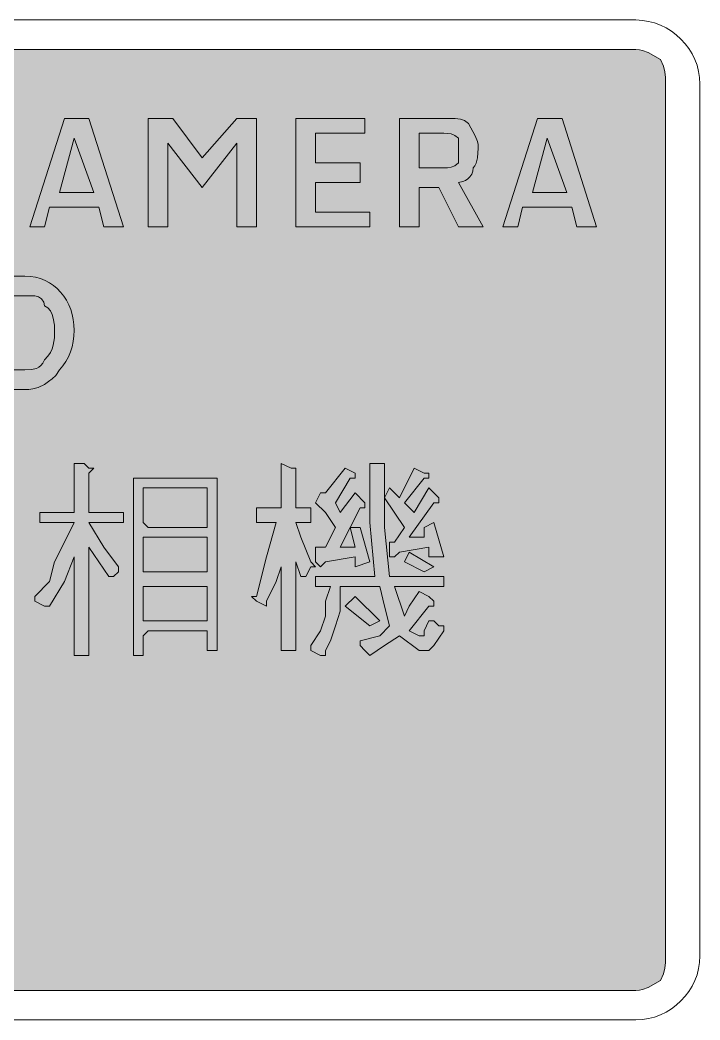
# Model space of a CAD drawing. Header units: metres. Extents: x 65 to 503, y 13 to 257.
# Drawn here: x 337 to 502.7, y 13.4 to 257 of the extents above; entities that cross this region are included whole.
import ezdxf

# ---------------------------------------------------------------- set-up
doc = ezdxf.new("R2010")
doc.units = ezdxf.units.M
for name, color, linetype, true_color in [('FILL_BLACK_000000', 7, 'Continuous', 0x000000), ('FILL_WHITE_FFFFFF', 7, 'Continuous', 0xffffff), ('STROKE_BLACK_000000', 7, 'Continuous', 0x000000)]:
    doc.layers.add(name, color=color, linetype=linetype, true_color=true_color)

msp = doc.modelspace()

# ---------------------------------------------------------------- hatches: boundary and pattern name
at = {"layer": 'FILL_BLACK_000000', "true_color": 0x000000}
h = msp.add_hatch(color=7, dxfattribs=at)
h.dxf.hatch_style = 1
h.paths.add_polyline_path([(71.85, 241.44), (72.04, 242.34), (72.45, 243.24), (72.86, 244.14), (73.05, 245.04), (73.65, 245.79), (74.06, 246.56), (74.25, 247.44), (75.13, 247.63), (75.9, 248.04), (76.65, 248.64), (77.55, 248.83), (78.45, 249.24), (79.35, 249.65), (80.25, 249.84), (487.05, 249.84), (487.9, 249.79), (488.66, 249.63), (490.05, 249.09), (493.05, 247.44), (493.74, 245.83), (494.1, 244.44), (494.23, 243.05), (494.25, 241.44), (494.25, 29.04), (494.23, 27.43), (494.1, 26.04), (493.74, 24.65), (493.05, 23.04), (490.05, 21.39), (488.66, 20.85), (487.9, 20.69), (487.05, 20.64), (80.25, 20.64), (79.4, 20.69), (78.64, 20.85), (77.25, 21.39), (74.25, 23.04), (72.6, 26.04), (72.06, 27.43), (71.9, 28.19), (71.85, 29.04), (71.85, 241.44)])
at = {"layer": 'FILL_WHITE_FFFFFF', "true_color": 0xffffff}
h = msp.add_hatch(color=7, dxfattribs=at)
h.dxf.hatch_style = 1
h.paths.add_polyline_path([(339.45, 206.64), (347.85, 233.04), (353.85, 233.04), (362.25, 206.64), (357.45, 206.64), (356.25, 211.44), (344.25, 211.44), (343.05, 206.64), (339.45, 206.64)])
h.paths.add_polyline_path([(355.05, 215.04), (350.25, 228.24), (346.65, 215.04), (355.05, 215.04)], flags=16)
h = msp.add_hatch(color=7, dxfattribs=at)
h.dxf.hatch_style = 1
h.paths.add_polyline_path([(374.25, 233.04), (381.45, 223.44), (389.85, 233.04), (394.65, 233.04), (394.65, 206.64), (389.85, 206.64), (389.85, 227.04), (381.45, 216.24), (373.05, 227.04), (373.05, 206.64), (368.25, 206.64), (368.25, 233.04), (374.25, 233.04)])
h = msp.add_hatch(color=7, dxfattribs=at)
h.dxf.hatch_style = 1
h.paths.add_polyline_path([(404.25, 233.04), (421.05, 233.04), (421.05, 229.44), (409.05, 229.44), (409.05, 222.24), (419.85, 222.24), (419.85, 217.44), (409.05, 217.44), (409.05, 210.24), (422.25, 210.24), (422.25, 206.64), (404.25, 206.64), (404.25, 233.04)])
h = msp.add_hatch(color=7, dxfattribs=at)
h.dxf.hatch_style = 1
h.paths.add_polyline_path([(441.45, 233.04), (443.04, 233.02), (444.3, 232.89), (445.33, 232.53), (446.25, 231.84), (447.9, 228.84), (448.44, 227.45), (448.6, 226.69), (448.65, 225.84), (448.5, 223.44), (448.14, 222.13), (447.85, 221.54), (447.45, 221.04), (447.34, 220.2), (447.06, 219.46), (446.63, 218.85), (446.1, 218.34), (445.52, 217.95), (444.92, 217.66), (443.85, 217.44), (449.85, 206.64), (443.85, 206.64), (439.05, 216.24), (434.25, 216.24), (434.25, 206.64), (429.45, 206.64), (429.45, 233.04), (441.45, 233.04)])
h.paths.add_polyline_path([(442.05, 221.19), (442.95, 221.55), (443.85, 222.24), (443.85, 224.64), (443.85, 228.24), (442.95, 228.93), (442.05, 229.29), (441.15, 229.42), (440.25, 229.44), (434.25, 229.44), (434.25, 221.04), (440.25, 221.04), (441.15, 221.06), (442.05, 221.19)], flags=16)
h = msp.add_hatch(color=7, dxfattribs=at)
h.dxf.hatch_style = 1
h.paths.add_polyline_path([(458.25, 206.64), (454.65, 206.64), (463.05, 233.04), (469.05, 233.04), (477.45, 206.64), (472.65, 206.64), (471.45, 211.44), (459.45, 211.44), (458.25, 206.64)])
h.paths.add_polyline_path([(470.25, 215.04), (465.45, 228.24), (461.85, 215.04), (470.25, 215.04)], flags=16)
h = msp.add_hatch(color=7, dxfattribs=at)
h.dxf.hatch_style = 1
h.paths.add_polyline_path([(340.83, 194.37), (342.03, 194.04), (343.16, 193.59), (344.22, 193.03), (345.21, 192.36), (346.12, 191.6), (346.95, 190.74), (347.69, 189.8), (348.35, 188.78), (348.92, 187.69), (349.39, 186.54), (349.76, 185.33), (350.03, 184.07), (350.19, 182.77), (350.25, 181.44), (350.19, 180.09), (350.03, 178.76), (349.74, 177.45), (349.35, 176.19), (348.84, 174.98), (348.23, 173.85), (347.49, 172.79), (346.65, 171.84), (345.75, 170.43), (344.85, 169.59), (343.95, 168.97), (343.05, 168.24), (341.46, 167.55), (340.2, 167.19), (339.17, 167.06), (338.25, 167.04), (328.65, 167.04), (328.65, 194.64), (338.25, 194.64), (339.57, 194.57), (340.83, 194.37)])
h.paths.add_polyline_path([(341.1, 172.14), (341.64, 172.43), (342.13, 172.85), (342.6, 173.45), (343.05, 174.24), (343.84, 175.14), (344.44, 176.04), (344.86, 176.94), (345.15, 177.84), (345.41, 179.64), (345.45, 181.44), (345.41, 182.71), (345.15, 184.44), (344.86, 185.33), (344.44, 186.16), (343.84, 186.89), (343.05, 187.44), (342.84, 188.32), (342.3, 189.09), (341.53, 189.63), (340.65, 189.84), (338.25, 189.84), (332.25, 189.84), (332.25, 171.84), (338.25, 171.84), (339.84, 171.88), (341.1, 172.14)], flags=16)
h = msp.add_hatch(color=7, dxfattribs=at)
h.dxf.hatch_style = 1
h.paths.add_polyline_path([(347.85, 120.24), (344.25, 114.24), (343.05, 114.24), (340.65, 115.44), (340.65, 116.64), (344.25, 120.24), (345.45, 125.04), (347.85, 129.84), (350.25, 134.64), (341.85, 134.64), (341.85, 137.04), (350.25, 137.04), (350.25, 138.24), (350.25, 149.04), (351.45, 149.04), (352.65, 149.04), (353.85, 147.84), (355.05, 147.84), (353.85, 146.64), (353.85, 138.24), (353.85, 137.04), (362.25, 137.04), (362.25, 134.64), (353.85, 134.64), (357.45, 128.64), (361.05, 123.84), (361.05, 122.64), (359.85, 121.44), (358.65, 121.44), (353.85, 128.64), (353.85, 102.24), (351.45, 102.24), (350.25, 102.24), (350.25, 126.24), (347.85, 120.24)])
h = msp.add_hatch(color=7, dxfattribs=at)
h.dxf.hatch_style = 1
h.paths.add_polyline_path([(394.65, 134.64), (394.65, 138.24), (400.65, 138.24), (400.65, 149.04), (403.05, 147.84), (404.25, 147.84), (404.25, 146.64), (404.25, 138.24), (407.85, 138.24), (407.85, 134.64), (404.25, 134.64), (405.45, 131.04), (407.85, 125.04), (409.05, 123.84), (407.85, 123.84), (406.65, 121.44), (405.45, 121.44), (404.25, 125.04), (404.25, 103.44), (400.65, 103.44), (400.65, 123.84), (399.45, 120.24), (397.05, 115.44), (397.05, 114.24), (394.65, 115.44), (393.45, 116.64), (394.65, 116.64), (397.05, 126.24), (399.45, 134.64), (394.65, 134.64)])
h = msp.add_hatch(color=7, dxfattribs=at)
h.dxf.hatch_style = 1
h.paths.add_polyline_path([(425.85, 133.44), (427.05, 121.44), (440.25, 121.44), (440.25, 119.04), (428.25, 119.04), (430.65, 111.84), (431.85, 114.24), (434.25, 117.84), (436.65, 116.64), (437.85, 115.44), (437.85, 114.24), (436.65, 114.24), (431.85, 108.24), (434.25, 107.04), (435.45, 107.04), (435.45, 108.24), (436.65, 110.64), (437.85, 110.64), (439.05, 109.44), (440.25, 109.44), (440.25, 108.24), (437.85, 104.64), (436.65, 103.44), (435.45, 103.44), (434.25, 103.44), (429.45, 107.04), (425.85, 104.64), (422.25, 102.24), (421.05, 103.44), (419.85, 104.64), (419.85, 105.84), (424.65, 107.04), (427.05, 109.44), (425.85, 114.24), (424.65, 119.04), (415.05, 119.04), (415.05, 116.64), (415.05, 113.04), (413.85, 109.44), (412.65, 105.84), (411.45, 103.44), (411.45, 102.24), (410.25, 102.24), (407.85, 103.44), (407.85, 104.64), (410.25, 108.24), (411.45, 111.84), (411.45, 115.44), (412.65, 119.04), (409.05, 119.04), (409.05, 121.44), (423.45, 121.44), (422.25, 134.64), (422.25, 149.04), (425.85, 149.04), (425.85, 147.84), (425.85, 146.64), (425.85, 133.44)])
h = msp.add_hatch(color=7, dxfattribs=at)
h.dxf.hatch_style = 1
h.paths.add_polyline_path([(422.25, 125.04), (418.65, 123.84), (418.65, 126.24), (411.45, 125.04), (410.25, 123.84), (409.05, 125.04), (409.05, 126.24), (409.05, 128.64), (411.45, 128.64), (413.85, 133.44), (411.45, 137.04), (409.05, 139.44), (410.25, 141.84), (411.45, 141.84), (416.25, 147.84), (418.65, 146.64), (418.65, 145.44), (417.45, 145.44), (413.85, 139.44), (415.05, 137.04), (418.65, 141.84), (421.05, 139.44), (421.05, 138.24), (419.85, 138.24), (417.45, 133.44), (419.85, 133.44), (422.25, 125.04)])
h.paths.add_polyline_path([(415.05, 128.64), (418.65, 128.64), (417.45, 133.44), (415.05, 128.64)], flags=16)
h = msp.add_hatch(color=7, dxfattribs=at)
h.dxf.hatch_style = 1
h.paths.add_polyline_path([(440.25, 126.24), (436.65, 126.24), (436.65, 128.64), (429.45, 127.44), (428.25, 126.24), (427.05, 126.24), (427.05, 127.44), (427.05, 129.84), (428.25, 129.84), (430.65, 133.44), (425.85, 140.64), (427.05, 143.04), (429.45, 140.64), (433.05, 147.84), (435.45, 146.64), (436.65, 146.64), (436.65, 145.44), (435.45, 145.44), (430.65, 139.44), (433.05, 137.04), (436.65, 143.04), (439.05, 140.64), (439.05, 139.44), (437.85, 139.44), (431.85, 131.04), (435.45, 131.04), (435.45, 133.44), (437.85, 134.64), (440.25, 126.24)])
h = msp.add_hatch(color=7, dxfattribs=at)
h.dxf.hatch_style = 1
h.paths.add_polyline_path([(385.05, 103.44), (382.65, 103.44), (382.65, 107.04), (382.65, 108.24), (368.25, 108.24), (367.05, 107.04), (367.05, 103.44), (367.05, 102.24), (364.65, 102.24), (364.65, 103.44), (364.65, 145.44), (385.05, 145.44), (385.05, 103.44)])
h.paths.add_polyline_path([(368.25, 143.04), (367.05, 143.04), (367.05, 134.64), (368.25, 133.44), (382.65, 133.44), (382.65, 134.64), (382.65, 143.04), (368.25, 143.04)], flags=16)
h.paths.add_polyline_path([(367.05, 131.04), (367.05, 122.64), (368.25, 122.64), (382.65, 122.64), (382.65, 131.04), (368.25, 131.04), (367.05, 131.04)], flags=16)
h.paths.add_polyline_path([(382.65, 119.04), (368.25, 119.04), (367.05, 119.04), (367.05, 110.64), (368.25, 110.64), (382.65, 110.64), (382.65, 119.04)], flags=16)
h = msp.add_hatch(color=7, dxfattribs=at)
h.dxf.hatch_style = 1
h.paths.add_polyline_path([(435.45, 122.64), (430.65, 125.04), (431.85, 127.44), (437.85, 123.84), (435.45, 122.64)])
h = msp.add_hatch(color=7, dxfattribs=at)
h.dxf.hatch_style = 1
h.paths.add_polyline_path([(418.65, 116.64), (424.65, 110.64), (422.25, 109.44), (416.25, 114.24), (418.65, 116.64)])

# ---------------------------------------------------------------- linework, layer by layer
at = {"layer": 'FILL_BLACK_000000', "lineweight": 0, "true_color": 0x000000}
msp.add_lwpolyline([(80.25, 249.84), (487.05, 249.84), (487.9, 249.79), (488.66, 249.63), (490.05, 249.09), (493.05, 247.44), (493.74, 245.83), (494.1, 244.44), (494.23, 243.05), (494.25, 241.44), (494.25, 29.04), (494.23, 27.43), (494.1, 26.04), (493.74, 24.65), (493.05, 23.04), (490.05, 21.39), (488.66, 20.85), (487.9, 20.69), (487.05, 20.64), (80.25, 20.64)], dxfattribs=at)
at = {"layer": 'FILL_WHITE_FFFFFF', "lineweight": 0, "true_color": 0xffffff}
for points in [[(339.45, 206.64), (347.85, 233.04), (353.85, 233.04), (362.25, 206.64), (357.45, 206.64), (356.25, 211.44), (344.25, 211.44), (343.05, 206.64)], [(374.25, 233.04), (381.45, 223.44), (389.85, 233.04), (394.65, 233.04), (394.65, 206.64), (389.85, 206.64), (389.85, 227.04), (381.45, 216.24), (373.05, 227.04), (373.05, 206.64), (368.25, 206.64), (368.25, 233.04)], [(404.25, 233.04), (421.05, 233.04), (421.05, 229.44), (409.05, 229.44), (409.05, 222.24), (419.85, 222.24), (419.85, 217.44), (409.05, 217.44), (409.05, 210.24), (422.25, 210.24), (422.25, 206.64), (404.25, 206.64)], [(441.45, 233.04), (443.04, 233.02), (444.3, 232.89), (445.33, 232.53), (446.25, 231.84), (447.9, 228.84), (448.44, 227.45), (448.6, 226.69), (448.65, 225.84), (448.5, 223.44), (448.14, 222.13), (447.85, 221.54), (447.45, 221.04), (447.34, 220.2), (447.06, 219.46), (446.63, 218.85), (446.1, 218.34), (445.52, 217.95), (444.92, 217.66), (443.85, 217.44), (449.85, 206.64), (443.85, 206.64), (439.05, 216.24), (434.25, 216.24), (434.25, 206.64), (429.45, 206.64), (429.45, 233.04)], [(458.25, 206.64), (454.65, 206.64), (463.05, 233.04), (469.05, 233.04), (477.45, 206.64), (472.65, 206.64), (471.45, 211.44), (459.45, 211.44)], [(442.05, 221.19), (442.95, 221.55), (443.85, 222.24), (443.85, 224.64), (443.85, 228.24), (442.95, 228.93), (442.05, 229.29), (441.15, 229.42), (440.25, 229.44), (434.25, 229.44), (434.25, 221.04), (440.25, 221.04), (441.15, 221.06)], [(355.05, 215.04), (350.25, 228.24), (346.65, 215.04)], [(470.25, 215.04), (465.45, 228.24), (461.85, 215.04)], [(347.85, 120.24), (344.25, 114.24), (343.05, 114.24), (340.65, 115.44), (340.65, 116.64), (344.25, 120.24), (345.45, 125.04), (347.85, 129.84), (350.25, 134.64), (341.85, 134.64), (341.85, 137.04), (350.25, 137.04), (350.25, 138.24), (350.25, 149.04), (351.45, 149.04), (352.65, 149.04), (353.85, 147.84), (355.05, 147.84), (353.85, 146.64), (353.85, 138.24), (353.85, 137.04), (362.25, 137.04), (362.25, 134.64), (353.85, 134.64), (357.45, 128.64), (361.05, 123.84), (361.05, 122.64), (359.85, 121.44), (358.65, 121.44), (353.85, 128.64), (353.85, 102.24), (351.45, 102.24), (350.25, 102.24), (350.25, 126.24)], [(394.65, 134.64), (394.65, 138.24), (400.65, 138.24), (400.65, 149.04), (403.05, 147.84), (404.25, 147.84), (404.25, 146.64), (404.25, 138.24), (407.85, 138.24), (407.85, 134.64), (404.25, 134.64), (405.45, 131.04), (407.85, 125.04), (409.05, 123.84), (407.85, 123.84), (406.65, 121.44), (405.45, 121.44), (404.25, 125.04), (404.25, 103.44), (400.65, 103.44), (400.65, 123.84), (399.45, 120.24), (397.05, 115.44), (397.05, 114.24), (394.65, 115.44), (393.45, 116.64), (394.65, 116.64), (397.05, 126.24), (399.45, 134.64)], [(425.85, 133.44), (427.05, 121.44), (440.25, 121.44), (440.25, 119.04), (428.25, 119.04), (430.65, 111.84), (431.85, 114.24), (434.25, 117.84), (436.65, 116.64), (437.85, 115.44), (437.85, 114.24), (436.65, 114.24), (431.85, 108.24), (434.25, 107.04), (435.45, 107.04), (435.45, 108.24), (436.65, 110.64), (437.85, 110.64), (439.05, 109.44), (440.25, 109.44), (440.25, 108.24), (437.85, 104.64), (436.65, 103.44), (435.45, 103.44), (434.25, 103.44), (429.45, 107.04), (425.85, 104.64), (422.25, 102.24), (421.05, 103.44), (419.85, 104.64), (419.85, 105.84), (424.65, 107.04), (427.05, 109.44), (425.85, 114.24), (424.65, 119.04), (415.05, 119.04), (415.05, 116.64), (415.05, 113.04), (413.85, 109.44), (412.65, 105.84), (411.45, 103.44), (411.45, 102.24), (410.25, 102.24), (407.85, 103.44), (407.85, 104.64), (410.25, 108.24), (411.45, 111.84), (411.45, 115.44), (412.65, 119.04), (409.05, 119.04), (409.05, 121.44), (423.45, 121.44), (422.25, 134.64), (422.25, 149.04), (425.85, 149.04), (425.85, 147.84), (425.85, 146.64)], [(422.25, 125.04), (418.65, 123.84), (418.65, 126.24), (411.45, 125.04), (410.25, 123.84), (409.05, 125.04), (409.05, 126.24), (409.05, 128.64), (411.45, 128.64), (413.85, 133.44), (411.45, 137.04), (409.05, 139.44), (410.25, 141.84), (411.45, 141.84), (416.25, 147.84), (418.65, 146.64), (418.65, 145.44), (417.45, 145.44), (413.85, 139.44), (415.05, 137.04), (418.65, 141.84), (421.05, 139.44), (421.05, 138.24), (419.85, 138.24), (417.45, 133.44), (419.85, 133.44)], [(440.25, 126.24), (436.65, 126.24), (436.65, 128.64), (429.45, 127.44), (428.25, 126.24), (427.05, 126.24), (427.05, 127.44), (427.05, 129.84), (428.25, 129.84), (430.65, 133.44), (425.85, 140.64), (427.05, 143.04), (429.45, 140.64), (433.05, 147.84), (435.45, 146.64), (436.65, 146.64), (436.65, 145.44), (435.45, 145.44), (430.65, 139.44), (433.05, 137.04), (436.65, 143.04), (439.05, 140.64), (439.05, 139.44), (437.85, 139.44), (431.85, 131.04), (435.45, 131.04), (435.45, 133.44), (437.85, 134.64)], [(385.05, 103.44), (382.65, 103.44), (382.65, 107.04), (382.65, 108.24), (368.25, 108.24), (367.05, 107.04), (367.05, 103.44), (367.05, 102.24), (364.65, 102.24), (364.65, 103.44), (364.65, 145.44), (385.05, 145.44)], [(368.25, 143.04), (367.05, 143.04), (367.05, 134.64), (368.25, 133.44), (382.65, 133.44), (382.65, 134.64), (382.65, 143.04)], [(415.05, 128.64), (418.65, 128.64), (417.45, 133.44)], [(367.05, 131.04), (367.05, 122.64), (368.25, 122.64), (382.65, 122.64), (382.65, 131.04), (368.25, 131.04)], [(435.45, 122.64), (430.65, 125.04), (431.85, 127.44), (437.85, 123.84)], [(382.65, 119.04), (368.25, 119.04), (367.05, 119.04), (367.05, 110.64), (368.25, 110.64), (382.65, 110.64)], [(418.65, 116.64), (424.65, 110.64), (422.25, 109.44), (416.25, 114.24)]]:
    msp.add_lwpolyline(points, close=True, dxfattribs=at)
for points in [[(328.65, 194.64), (338.25, 194.64), (339.57, 194.57), (340.83, 194.37), (342.03, 194.04), (343.16, 193.59), (344.22, 193.03), (345.21, 192.36), (346.12, 191.6), (346.95, 190.74), (347.69, 189.8), (348.35, 188.78), (348.92, 187.69), (349.39, 186.54), (349.76, 185.33), (350.03, 184.07), (350.19, 182.77), (350.25, 181.44), (350.19, 180.09), (350.03, 178.76), (349.74, 177.45), (349.35, 176.19), (348.84, 174.98), (348.23, 173.85), (347.49, 172.79), (346.65, 171.84), (345.75, 170.43), (344.85, 169.59), (343.95, 168.97), (343.05, 168.24), (341.46, 167.55), (340.2, 167.19), (339.17, 167.06), (338.25, 167.04), (328.65, 167.04)], [(332.25, 171.84), (338.25, 171.84), (339.84, 171.88), (341.1, 172.14), (341.64, 172.43), (342.13, 172.85), (342.6, 173.45), (343.05, 174.24), (343.84, 175.14), (344.44, 176.04), (344.86, 176.94), (345.15, 177.84), (345.41, 179.64), (345.45, 181.44), (345.41, 182.71), (345.15, 184.44), (344.86, 185.33), (344.44, 186.16), (343.84, 186.89), (343.05, 187.44), (342.84, 188.32), (342.3, 189.09), (341.53, 189.63), (340.65, 189.84), (338.25, 189.84), (332.25, 189.84)]]:
    msp.add_lwpolyline(points, dxfattribs=at)
at = {"layer": 'STROKE_BLACK_000000', "lineweight": 0, "true_color": 0x000000}
msp.add_lwpolyline([(80.25, 257.04), (487.05, 257.04), (488.60947, 256.95709), (490.13203, 256.71422), (491.60889, 256.32018), (493.03125, 255.78375), (494.39033, 255.11373), (495.67734, 254.31891), (496.8835, 253.40807), (498, 252.39), (499.01807, 251.2735), (499.92891, 250.06734), (500.72373, 248.78033), (501.39375, 247.42125), (501.93018, 245.99889), (502.32422, 244.52203), (502.56709, 242.99947), (502.65, 241.44), (502.65, 29.04), (502.56709, 27.48053), (502.32422, 25.95797), (501.93018, 24.48111), (501.39375, 23.05875), (500.72373, 21.69967), (499.92891, 20.41266), (499.01807, 19.2065), (498, 18.09), (496.8835, 17.07193), (495.67734, 16.16109), (494.39033, 15.36627), (493.03125, 14.69625), (491.60889, 14.15982), (490.13203, 13.76578), (488.60947, 13.52291), (487.05, 13.44), (80.25, 13.44)], dxfattribs=at)

doc.saveas('drawing.dxf')
